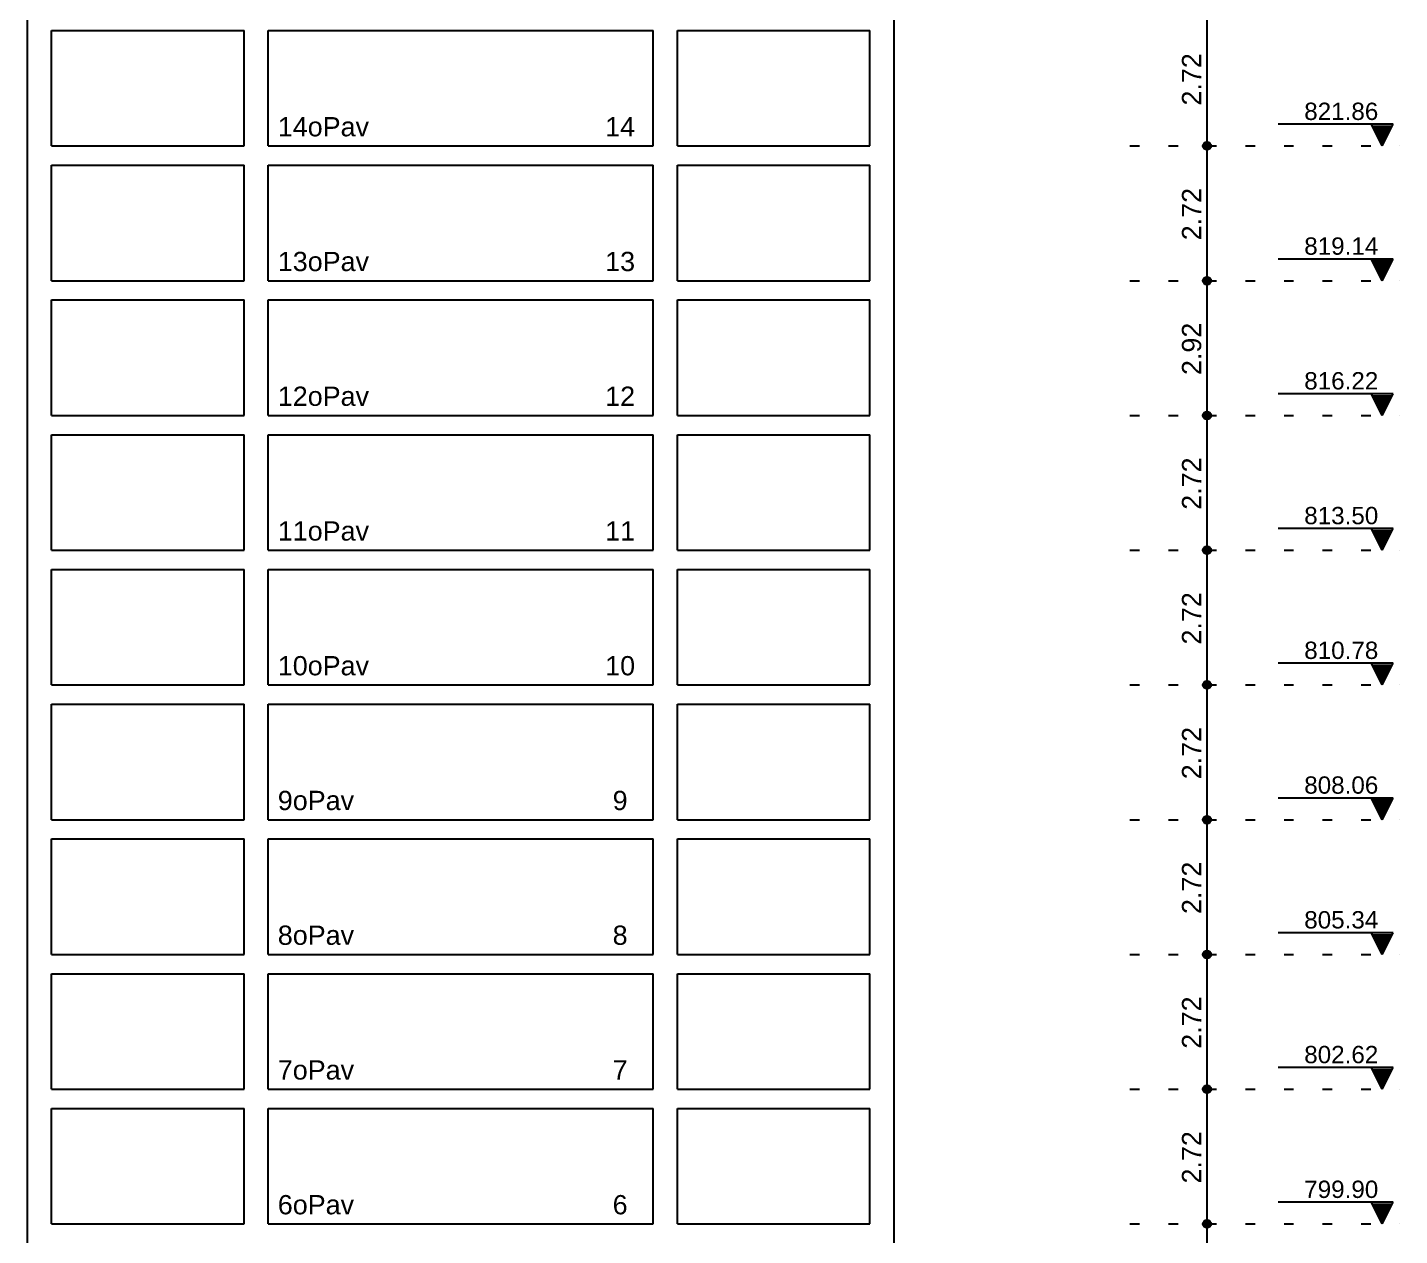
# Model space of a CAD drawing. Extents: x 0 to 119, y 0 to 84.
# Drawn here: x 84.99 to 99.24, y 12.06 to 24.62 of the extents above; entities that cross this region are included whole.
import ezdxf

# ---------------------------------------------------------------- set-up
doc = ezdxf.new("R2010")
doc.units = 0
doc.header["$MEASUREMENT"] = 0
doc.linetypes.add('ESTILO_TQS_0002', pattern=[0.4, 0.1, -0.3])
for name, color, linetype in [('3', 7, 'CONTINUOUS'), ('40', 7, 'CONTINUOUS'), ('42', 7, 'CONTINUOUS')]:
    doc.layers.add(name, color=color, linetype=linetype)
doc.styles.add('TQS_ARIAL', font='arial.ttf')

msp = doc.modelspace()

# ---------------------------------------------------------------- linework, layer by layer
at = {"layer": '3', "color": 7, "linetype": 'ESTILO_TQS_0002'}
for p, q in [((96.43582, 23.384545), (99.23582, 23.384545)), ((96.43582, 21.984569), (99.23582, 21.984569)), ((96.43582, 20.584569), (99.23582, 20.584569)), ((96.43582, 19.184569), (99.23582, 19.184569)), ((96.43582, 17.784569), (99.23582, 17.784569)), ((96.43582, 16.384563), (99.23582, 16.384563)), ((96.43582, 14.984563), (99.23582, 14.984563)), ((96.43582, 13.584563), (99.23582, 13.584563)), ((96.43582, 12.184563), (99.23582, 12.184563))]:
    msp.add_line(p, q, dxfattribs=at)
at = {"layer": '40', "linetype": 'Continuous'}
for p, q in [((84.98582, 24.584545), (84.98582, 24.784545)), ((93.98582, 24.584545), (93.98582, 24.784545)), ((84.98582, 23.384545), (84.98582, 24.584545)), ((85.23582, 24.584545), (87.23582, 24.584545)), ((85.23582, 23.384545), (85.23582, 24.584545)), ((87.23582, 23.384545), (87.23582, 24.584545)), ((87.23582, 23.384545), (87.23582, 24.584545)), ((87.48582, 24.584545), (91.48582, 24.584545)), ((87.48582, 23.384545), (87.48582, 24.584545)), ((91.48582, 23.384545), (91.48582, 24.584545)), ((91.73582, 24.584545), (93.73582, 24.584545)), ((91.73582, 23.384545), (91.73582, 24.584545)), ((91.73582, 23.384545), (91.73582, 24.584545)), ((93.73582, 23.384545), (93.73582, 24.584545)), ((93.98582, 23.384545), (93.98582, 24.584545)), ((99.16832, 23.609545), (97.97582, 23.609545)), ((99.05582, 23.384545), (98.94332, 23.609545)), ((98.953353, 23.589478), (99.158287, 23.589478)), ((98.963386, 23.569413), (99.148254, 23.569413)), ((98.973419, 23.549346), (99.138221, 23.549346)), ((98.983452, 23.52928), (99.128188, 23.52928)), ((99.05582, 23.384545), (99.16832, 23.609545)), ((84.98582, 23.184545), (84.98582, 23.384545)), ((85.23582, 23.384545), (87.23582, 23.384545)), ((87.48582, 23.384545), (91.48582, 23.384545)), ((91.73582, 23.384545), (93.73582, 23.384545)), ((93.98582, 23.184545), (93.98582, 23.384545)), ((98.993485, 23.509214), (99.118154, 23.509214)), ((99.003518, 23.489148), (99.108122, 23.489148)), ((99.013552, 23.469082), (99.098089, 23.469082)), ((99.023585, 23.449015), (99.088055, 23.449016)), ((99.033618, 23.42895), (99.078022, 23.42895)), ((99.043651, 23.408884), (99.067989, 23.408884)), ((84.98582, 21.984545), (84.98582, 23.184545)), ((85.23582, 23.184545), (87.23582, 23.184545)), ((85.23582, 21.984545), (85.23582, 23.184545)), ((87.23582, 21.984545), (87.23582, 23.184545)), ((87.23582, 21.984545), (87.23582, 23.184545)), ((87.48582, 23.184545), (91.48582, 23.184545)), ((87.48582, 21.984545), (87.48582, 23.184545)), ((91.48582, 21.984545), (91.48582, 23.184545)), ((91.73582, 23.184545), (93.73582, 23.184545)), ((91.73582, 21.984545), (91.73582, 23.184545)), ((91.73582, 21.984545), (91.73582, 23.184545)), ((93.73582, 21.984545), (93.73582, 23.184545)), ((93.98582, 21.984545), (93.98582, 23.184545)), ((99.16832, 22.209569), (97.97582, 22.209569)), ((99.05582, 21.984569), (98.94332, 22.209569)), ((98.953353, 22.189503), (99.158287, 22.189503)), ((98.963386, 22.169437), (99.148254, 22.169437)), ((98.973419, 22.14937), (99.138221, 22.14937)), ((98.983452, 22.129305), (99.128188, 22.129305)), ((98.993485, 22.109239), (99.118154, 22.109238)), ((99.003518, 22.089172), (99.108122, 22.089172)), ((99.05582, 21.984569), (99.16832, 22.209569)), ((84.98582, 21.784569), (84.98582, 21.984569)), ((85.23582, 21.984569), (87.23582, 21.984569)), ((87.48582, 21.984569), (91.48582, 21.984569)), ((91.73582, 21.984569), (93.73582, 21.984569)), ((93.98582, 21.784569), (93.98582, 21.984569)), ((99.013552, 22.069106), (99.098089, 22.069106)), ((99.023585, 22.04904), (99.088055, 22.04904)), ((99.033618, 22.028974), (99.078022, 22.028974)), ((99.043651, 22.008908), (99.067989, 22.008908)), ((84.98582, 20.584569), (84.98582, 21.784569)), ((85.23582, 21.784569), (87.23582, 21.784569)), ((85.23582, 20.584569), (85.23582, 21.784569)), ((87.23582, 20.584569), (87.23582, 21.784569)), ((87.23582, 20.584569), (87.23582, 21.784569)), ((87.48582, 21.784569), (91.48582, 21.784569)), ((87.48582, 20.584569), (87.48582, 21.784569)), ((91.48582, 20.584569), (91.48582, 21.784569)), ((91.73582, 21.784569), (93.73582, 21.784569)), ((91.73582, 20.584569), (91.73582, 21.784569)), ((91.73582, 20.584569), (91.73582, 21.784569)), ((93.73582, 20.584569), (93.73582, 21.784569)), ((93.98582, 20.584569), (93.98582, 21.784569)), ((99.16832, 20.809569), (97.97582, 20.809569)), ((99.05582, 20.584569), (98.94332, 20.809569)), ((99.05582, 20.584569), (99.16832, 20.809569)), ((98.953353, 20.789503), (99.158287, 20.789503)), ((98.963386, 20.769437), (99.148254, 20.769437)), ((98.973419, 20.74937), (99.138221, 20.74937)), ((98.983452, 20.729305), (99.128188, 20.729305)), ((98.993485, 20.709239), (99.118154, 20.709238)), ((99.003518, 20.689172), (99.108122, 20.689172)), ((99.013552, 20.669106), (99.098089, 20.669106)), ((84.98582, 20.384569), (84.98582, 20.584569)), ((85.23582, 20.584569), (87.23582, 20.584569)), ((87.48582, 20.584569), (91.48582, 20.584569)), ((91.73582, 20.584569), (93.73582, 20.584569)), ((93.98582, 20.384569), (93.98582, 20.584569)), ((99.023585, 20.64904), (99.088055, 20.64904)), ((99.033618, 20.628974), (99.078022, 20.628974)), ((99.043651, 20.608908), (99.067989, 20.608908)), ((84.98582, 19.184569), (84.98582, 20.384569)), ((85.23582, 20.384569), (87.23582, 20.384569)), ((85.23582, 19.184569), (85.23582, 20.384569)), ((87.23582, 19.184569), (87.23582, 20.384569)), ((87.23582, 19.184569), (87.23582, 20.384569)), ((87.48582, 20.384569), (91.48582, 20.384569)), ((87.48582, 19.184569), (87.48582, 20.384569)), ((91.48582, 19.184569), (91.48582, 20.384569)), ((91.73582, 20.384569), (93.73582, 20.384569)), ((91.73582, 19.184569), (91.73582, 20.384569)), ((91.73582, 19.184569), (91.73582, 20.384569)), ((93.73582, 19.184569), (93.73582, 20.384569)), ((93.98582, 19.184569), (93.98582, 20.384569)), ((99.16832, 19.409569), (97.97582, 19.409569)), ((99.05582, 19.184569), (98.94332, 19.409569)), ((98.953353, 19.389503), (99.158287, 19.389503)), ((99.05582, 19.184569), (99.16832, 19.409569)), ((98.963386, 19.369437), (99.148254, 19.369437)), ((98.973419, 19.349371), (99.138221, 19.349371)), ((98.983452, 19.329305), (99.128188, 19.329305)), ((98.993485, 19.309239), (99.118154, 19.309238)), ((99.003518, 19.289172), (99.108122, 19.289172)), ((99.013552, 19.269106), (99.098089, 19.269106)), ((99.023585, 19.24904), (99.088055, 19.24904)), ((84.98582, 18.984569), (84.98582, 19.184569)), ((85.23582, 19.184569), (87.23582, 19.184569)), ((87.48582, 19.184569), (91.48582, 19.184569)), ((91.73582, 19.184569), (93.73582, 19.184569)), ((93.98582, 18.984569), (93.98582, 19.184569)), ((99.033618, 19.228974), (99.078022, 19.228974)), ((99.043651, 19.208908), (99.067989, 19.208908)), ((84.98582, 17.784569), (84.98582, 18.984569)), ((85.23582, 18.984569), (87.23582, 18.984569)), ((85.23582, 17.784569), (85.23582, 18.984569)), ((87.23582, 17.784569), (87.23582, 18.984569)), ((87.23582, 17.784569), (87.23582, 18.984569)), ((87.48582, 18.984569), (91.48582, 18.984569)), ((87.48582, 17.784569), (87.48582, 18.984569)), ((91.48582, 17.784569), (91.48582, 18.984569)), ((91.73582, 18.984569), (93.73582, 18.984569)), ((91.73582, 17.784569), (91.73582, 18.984569)), ((91.73582, 17.784569), (91.73582, 18.984569)), ((93.73582, 17.784569), (93.73582, 18.984569)), ((93.98582, 17.784569), (93.98582, 18.984569)), ((99.16832, 18.009569), (97.97582, 18.009569)), ((99.05582, 17.784569), (98.94332, 18.009569)), ((98.953353, 17.989503), (99.158287, 17.989503)), ((98.963386, 17.969437), (99.148254, 17.969437)), ((99.05582, 17.784569), (99.16832, 18.009569)), ((98.973419, 17.949371), (99.138221, 17.949371)), ((98.983452, 17.929305), (99.128188, 17.929305)), ((98.993485, 17.909239), (99.118154, 17.909238)), ((99.003518, 17.889172), (99.108122, 17.889172)), ((99.013552, 17.869106), (99.098089, 17.869106)), ((99.023585, 17.84904), (99.088055, 17.84904)), ((99.033618, 17.828974), (99.078022, 17.828974)), ((84.98582, 17.584569), (84.98582, 17.784569)), ((85.23582, 17.784569), (87.23582, 17.784569)), ((87.48582, 17.784569), (91.48582, 17.784569)), ((91.73582, 17.784569), (93.73582, 17.784569)), ((93.98582, 17.584569), (93.98582, 17.784569)), ((99.043651, 17.808908), (99.067989, 17.808908)), ((84.98582, 16.384569), (84.98582, 17.584569)), ((85.23582, 17.584569), (87.23582, 17.584569)), ((85.23582, 16.384569), (85.23582, 17.584569)), ((87.23582, 16.384569), (87.23582, 17.584569)), ((87.23582, 16.384569), (87.23582, 17.584569)), ((87.48582, 17.584569), (91.48582, 17.584569)), ((87.48582, 16.384569), (87.48582, 17.584569)), ((91.48582, 16.384569), (91.48582, 17.584569)), ((91.73582, 17.584569), (93.73582, 17.584569)), ((91.73582, 16.384569), (91.73582, 17.584569)), ((91.73582, 16.384569), (91.73582, 17.584569)), ((93.73582, 16.384569), (93.73582, 17.584569)), ((93.98582, 16.384569), (93.98582, 17.584569)), ((99.16832, 16.609563), (97.97582, 16.609563)), ((99.05582, 16.384563), (98.94332, 16.609563)), ((98.953353, 16.589497), (99.158287, 16.589497)), ((98.963386, 16.569431), (99.148254, 16.569431)), ((98.973419, 16.549364), (99.138221, 16.549364)), ((99.05582, 16.384563), (99.16832, 16.609563)), ((98.983452, 16.529298), (99.128188, 16.529298)), ((98.993485, 16.509232), (99.118154, 16.509232)), ((99.003518, 16.489166), (99.108122, 16.489166)), ((99.013552, 16.4691), (99.098089, 16.4691)), ((99.023585, 16.449034), (99.088055, 16.449034)), ((99.033618, 16.428968), (99.078022, 16.428968)), ((99.043651, 16.408902), (99.067989, 16.408902)), ((84.98582, 16.184563), (84.98582, 16.384563)), ((85.23582, 16.384563), (87.23582, 16.384563)), ((87.48582, 16.384563), (91.48582, 16.384563)), ((91.73582, 16.384563), (93.73582, 16.384563)), ((93.98582, 16.184563), (93.98582, 16.384563)), ((84.98582, 14.984563), (84.98582, 16.184563)), ((85.23582, 16.184563), (87.23582, 16.184563)), ((85.23582, 14.984563), (85.23582, 16.184563)), ((87.23582, 14.984563), (87.23582, 16.184563)), ((87.23582, 14.984563), (87.23582, 16.184563)), ((87.48582, 16.184563), (91.48582, 16.184563)), ((87.48582, 14.984563), (87.48582, 16.184563)), ((91.48582, 14.984563), (91.48582, 16.184563)), ((91.73582, 16.184563), (93.73582, 16.184563)), ((91.73582, 14.984563), (91.73582, 16.184563)), ((91.73582, 14.984563), (91.73582, 16.184563)), ((93.73582, 14.984563), (93.73582, 16.184563)), ((93.98582, 14.984563), (93.98582, 16.184563)), ((99.16832, 15.209563), (97.97582, 15.209563)), ((99.05582, 14.984563), (98.94332, 15.209563)), ((98.953353, 15.189497), (99.158287, 15.189497)), ((98.963386, 15.169431), (99.148254, 15.169431)), ((98.973419, 15.149364), (99.138221, 15.149364)), ((98.983452, 15.129298), (99.128188, 15.129298)), ((98.993485, 15.109232), (99.118154, 15.109232)), ((99.05582, 14.984563), (99.16832, 15.209563)), ((84.98582, 14.784563), (84.98582, 14.984563)), ((85.23582, 14.984563), (87.23582, 14.984563)), ((87.48582, 14.984563), (91.48582, 14.984563)), ((91.73582, 14.984563), (93.73582, 14.984563)), ((93.98582, 14.784563), (93.98582, 14.984563)), ((99.003518, 15.089166), (99.108122, 15.089166)), ((99.013552, 15.0691), (99.098089, 15.0691)), ((99.023585, 15.049034), (99.088055, 15.049034)), ((99.033618, 15.028968), (99.078022, 15.028968)), ((99.043651, 15.008902), (99.067989, 15.008902)), ((84.98582, 13.584563), (84.98582, 14.784563)), ((85.23582, 14.784563), (87.23582, 14.784563)), ((85.23582, 13.584563), (85.23582, 14.784563)), ((87.23582, 13.584563), (87.23582, 14.784563)), ((87.23582, 13.584563), (87.23582, 14.784563)), ((87.48582, 14.784563), (91.48582, 14.784563)), ((87.48582, 13.584563), (87.48582, 14.784563)), ((91.48582, 13.584563), (91.48582, 14.784563)), ((91.73582, 14.784563), (93.73582, 14.784563)), ((91.73582, 13.584563), (91.73582, 14.784563)), ((91.73582, 13.584563), (91.73582, 14.784563)), ((93.73582, 13.584563), (93.73582, 14.784563)), ((93.98582, 13.584563), (93.98582, 14.784563)), ((99.16832, 13.809563), (97.97582, 13.809563)), ((99.05582, 13.584563), (98.94332, 13.809563)), ((98.953353, 13.789497), (99.158287, 13.789497)), ((98.963386, 13.769431), (99.148254, 13.769431)), ((98.973419, 13.749364), (99.138221, 13.749364)), ((98.983452, 13.729298), (99.128188, 13.729298)), ((98.993485, 13.709233), (99.118154, 13.709232)), ((99.003518, 13.689166), (99.108122, 13.689166)), ((99.05582, 13.584563), (99.16832, 13.809563)), ((84.98582, 13.384563), (84.98582, 13.584563)), ((85.23582, 13.584563), (87.23582, 13.584563)), ((87.48582, 13.584563), (91.48582, 13.584563)), ((91.73582, 13.584563), (93.73582, 13.584563)), ((93.98582, 13.384563), (93.98582, 13.584563)), ((99.013552, 13.6691), (99.098089, 13.6691)), ((99.023585, 13.649034), (99.088055, 13.649034)), ((99.033618, 13.628968), (99.078022, 13.628968)), ((99.043651, 13.608902), (99.067989, 13.608902)), ((84.98582, 12.184563), (84.98582, 13.384563)), ((85.23582, 13.384563), (87.23582, 13.384563)), ((85.23582, 12.184563), (85.23582, 13.384563)), ((87.23582, 12.184563), (87.23582, 13.384563)), ((87.23582, 12.184563), (87.23582, 13.384563)), ((87.48582, 13.384563), (91.48582, 13.384563)), ((87.48582, 12.184563), (87.48582, 13.384563)), ((91.48582, 12.184563), (91.48582, 13.384563)), ((91.73582, 13.384563), (93.73582, 13.384563)), ((91.73582, 12.184563), (91.73582, 13.384563)), ((91.73582, 12.184563), (91.73582, 13.384563)), ((93.73582, 12.184563), (93.73582, 13.384563)), ((93.98582, 12.184563), (93.98582, 13.384563)), ((99.16832, 12.409563), (97.97582, 12.409563)), ((99.05582, 12.184563), (98.94332, 12.409563)), ((99.05582, 12.184563), (99.16832, 12.409563)), ((98.953353, 12.389497), (99.158287, 12.389497)), ((98.963386, 12.369431), (99.148254, 12.369431)), ((98.973419, 12.349364), (99.138221, 12.349364)), ((98.983452, 12.329298), (99.128188, 12.329298)), ((98.993485, 12.309233), (99.118154, 12.309232)), ((99.003518, 12.289166), (99.108122, 12.289166)), ((99.013552, 12.2691), (99.098089, 12.2691)), ((84.98582, 11.984563), (84.98582, 12.184563)), ((85.23582, 12.184563), (87.23582, 12.184563)), ((87.48582, 12.184563), (91.48582, 12.184563)), ((91.73582, 12.184563), (93.73582, 12.184563)), ((93.98582, 11.984563), (93.98582, 12.184563)), ((99.023585, 12.249034), (99.088055, 12.249034)), ((99.033618, 12.228968), (99.078022, 12.228968)), ((99.043651, 12.208902), (99.067989, 12.208902))]:
    msp.add_line(p, q, dxfattribs=at)
at = {"layer": '42', "linetype": 'Continuous'}
for p, q in [((97.23582, 24.784545), (97.23582, 23.384545)), ((96.43582, 23.384545), (96.43582, 23.384545)), ((97.23582, 23.384545), (97.23582, 21.984545)), ((99.23582, 23.384545), (99.23582, 23.384545)), ((99.23582, 23.384545), (99.23582, 23.384545)), ((96.43582, 21.984569), (96.43582, 21.984569)), ((97.23582, 21.984569), (97.23582, 20.584569)), ((99.23582, 21.984569), (99.23582, 21.984569)), ((99.23582, 21.984569), (99.23582, 21.984569)), ((96.43582, 20.584569), (96.43582, 20.584569)), ((97.23582, 20.584569), (97.23582, 19.184569)), ((99.23582, 20.584569), (99.23582, 20.584569)), ((99.23582, 20.584569), (99.23582, 20.584569)), ((96.43582, 19.184569), (96.43582, 19.184569)), ((97.23582, 19.184569), (97.23582, 17.784569)), ((99.23582, 19.184569), (99.23582, 19.184569)), ((99.23582, 19.184569), (99.23582, 19.184569)), ((96.43582, 17.784569), (96.43582, 17.784569)), ((97.23582, 17.784569), (97.23582, 16.384569)), ((99.23582, 17.784569), (99.23582, 17.784569)), ((99.23582, 17.784569), (99.23582, 17.784569)), ((96.43582, 16.384563), (96.43582, 16.384563)), ((97.23582, 16.384563), (97.23582, 14.984563)), ((99.23582, 16.384563), (99.23582, 16.384563)), ((99.23582, 16.384563), (99.23582, 16.384563)), ((96.43582, 14.984563), (96.43582, 14.984563)), ((97.23582, 14.984563), (97.23582, 13.584563)), ((99.23582, 14.984563), (99.23582, 14.984563)), ((99.23582, 14.984563), (99.23582, 14.984563)), ((96.43582, 13.584563), (96.43582, 13.584563)), ((97.23582, 13.584563), (97.23582, 12.184563)), ((99.23582, 13.584563), (99.23582, 13.584563)), ((99.23582, 13.584563), (99.23582, 13.584563)), ((96.43582, 12.184563), (96.43582, 12.184563)), ((97.23582, 12.184563), (97.23582, 10.784563)), ((99.23582, 12.184563), (99.23582, 12.184563)), ((99.23582, 12.184563), (99.23582, 12.184563))]:
    msp.add_line(p, q, dxfattribs=at)
for centre, radius in [((97.23582, 23.384545), 0.041625), ((97.23582, 23.384545), 0.041625), ((97.23582, 23.384545), 0.02075), ((97.23582, 23.384545), 0.02075), ((97.23582, 21.984569), 0.041625), ((97.23582, 21.984545), 0.041625), ((97.23582, 21.984569), 0.02075), ((97.23582, 21.984545), 0.02075), ((97.23582, 20.584569), 0.041625), ((97.23582, 20.584569), 0.041625), ((97.23582, 20.584569), 0.02075), ((97.23582, 20.584569), 0.02075), ((97.23582, 19.184569), 0.041625), ((97.23582, 19.184569), 0.041625), ((97.23582, 19.184569), 0.02075), ((97.23582, 19.184569), 0.02075), ((97.23582, 17.784569), 0.041625), ((97.23582, 17.784569), 0.041625), ((97.23582, 17.784569), 0.02075), ((97.23582, 17.784569), 0.02075), ((97.23582, 16.384569), 0.041625), ((97.23582, 16.384563), 0.041625), ((97.23582, 16.384569), 0.02075), ((97.23582, 16.384563), 0.02075), ((97.23582, 14.984563), 0.041625), ((97.23582, 14.984563), 0.041625), ((97.23582, 14.984563), 0.02075), ((97.23582, 14.984563), 0.02075), ((97.23582, 13.584563), 0.041625), ((97.23582, 13.584563), 0.041625), ((97.23582, 13.584563), 0.02075), ((97.23582, 13.584563), 0.02075), ((97.23582, 12.184563), 0.041625), ((97.23582, 12.184563), 0.041625), ((97.23582, 12.184563), 0.02075), ((97.23582, 12.184563), 0.02075)]:
    msp.add_circle(centre, radius, dxfattribs=at)
for points in [[(97.277445, 23.384545), (97.215008, 23.420593), (97.196705, 23.398781)], [(97.277445, 23.384545), (97.215008, 23.420593), (97.196705, 23.398781)], [(97.277445, 23.384545), (97.196705, 23.398781), (97.196705, 23.370308)], [(97.277445, 23.384545), (97.196705, 23.398781), (97.196705, 23.370308)], [(97.277445, 23.384545), (97.196705, 23.370308), (97.215008, 23.348497)], [(97.277445, 23.384545), (97.196705, 23.370308), (97.215008, 23.348497)], [(97.277445, 23.384545), (97.243048, 23.425538), (97.215008, 23.420593)], [(97.277445, 23.384545), (97.243048, 23.425538), (97.215008, 23.420593)], [(97.277445, 23.384545), (97.215008, 23.348497), (97.243048, 23.343552)], [(97.277445, 23.384545), (97.215008, 23.348497), (97.243048, 23.343552)], [(97.25657, 23.384545), (97.225445, 23.402515), (97.216321, 23.391642)], [(97.25657, 23.384545), (97.225445, 23.402515), (97.216321, 23.391642)], [(97.25657, 23.384545), (97.216321, 23.391642), (97.216321, 23.377448)], [(97.25657, 23.384545), (97.216321, 23.391642), (97.216321, 23.377448)], [(97.25657, 23.384545), (97.216321, 23.377448), (97.225445, 23.366575)], [(97.25657, 23.384545), (97.216321, 23.377448), (97.225445, 23.366575)], [(97.25657, 23.384545), (97.239423, 23.40498), (97.225445, 23.402515)], [(97.25657, 23.384545), (97.239423, 23.40498), (97.225445, 23.402515)], [(97.25657, 23.384545), (97.225445, 23.366575), (97.239423, 23.36411)], [(97.25657, 23.384545), (97.225445, 23.366575), (97.239423, 23.36411)], [(97.25657, 23.384545), (97.251715, 23.397883), (97.239423, 23.40498)], [(97.25657, 23.384545), (97.251715, 23.397883), (97.239423, 23.40498)], [(97.25657, 23.384545), (97.239423, 23.36411), (97.251715, 23.371207)], [(97.25657, 23.384545), (97.239423, 23.36411), (97.251715, 23.371207)], [(97.277445, 23.384545), (97.267707, 23.411301), (97.243048, 23.425538)], [(97.277445, 23.384545), (97.267707, 23.411301), (97.243048, 23.425538)], [(97.277445, 23.384545), (97.243048, 23.343552), (97.267707, 23.357789)], [(97.277445, 23.384545), (97.243048, 23.343552), (97.267707, 23.357789)], [(97.25657, 23.384545), (97.251715, 23.371207), (97.25657, 23.384545)], [(97.25657, 23.384545), (97.251715, 23.371207), (97.25657, 23.384545)], [(97.277445, 23.384545), (97.267707, 23.357789), (97.277445, 23.384545)], [(97.277445, 23.384545), (97.267707, 23.357789), (97.277445, 23.384545)], [(97.277445, 21.984569), (97.215008, 22.020618), (97.196705, 21.998806)], [(97.277445, 21.984545), (97.215008, 22.020593), (97.196705, 21.998781)], [(97.277445, 21.984569), (97.196705, 21.998806), (97.196705, 21.970333)], [(97.277445, 21.984545), (97.196705, 21.998781), (97.196705, 21.970308)], [(97.277445, 21.984569), (97.196705, 21.970333), (97.215008, 21.948521)], [(97.277445, 21.984545), (97.196705, 21.970308), (97.215008, 21.948497)], [(97.277445, 21.984569), (97.243048, 22.025562), (97.215008, 22.020618)], [(97.277445, 21.984545), (97.243048, 22.025538), (97.215008, 22.020593)], [(97.277445, 21.984569), (97.215008, 21.948521), (97.243048, 21.943577)], [(97.277445, 21.984545), (97.215008, 21.948497), (97.243048, 21.943552)], [(97.25657, 21.984569), (97.225445, 22.002539), (97.216321, 21.991666)], [(97.25657, 21.984545), (97.225445, 22.002515), (97.216321, 21.991642)], [(97.25657, 21.984569), (97.216321, 21.991666), (97.216321, 21.977472)], [(97.25657, 21.984545), (97.216321, 21.991642), (97.216321, 21.977448)], [(97.25657, 21.984569), (97.216321, 21.977472), (97.225445, 21.966599)], [(97.25657, 21.984545), (97.216321, 21.977448), (97.225445, 21.966575)], [(97.25657, 21.984569), (97.239423, 22.005004), (97.225445, 22.002539)], [(97.25657, 21.984545), (97.239423, 22.00498), (97.225445, 22.002515)], [(97.25657, 21.984569), (97.225445, 21.966599), (97.239423, 21.964134)], [(97.25657, 21.984545), (97.225445, 21.966575), (97.239423, 21.96411)], [(97.25657, 21.984569), (97.251715, 21.997907), (97.239423, 22.005004)], [(97.25657, 21.984545), (97.251715, 21.997883), (97.239423, 22.00498)], [(97.25657, 21.984569), (97.239423, 21.964134), (97.251715, 21.971231)], [(97.25657, 21.984545), (97.239423, 21.96411), (97.251715, 21.971207)], [(97.277445, 21.984569), (97.267707, 22.011325), (97.243048, 22.025562)], [(97.277445, 21.984545), (97.267707, 22.011301), (97.243048, 22.025538)], [(97.277445, 21.984569), (97.243048, 21.943577), (97.267707, 21.957813)], [(97.277445, 21.984545), (97.243048, 21.943552), (97.267707, 21.957789)], [(97.25657, 21.984569), (97.251715, 21.971231), (97.25657, 21.984569)], [(97.25657, 21.984545), (97.251715, 21.971207), (97.25657, 21.984545)], [(97.277445, 21.984569), (97.267707, 21.957813), (97.277445, 21.984569)], [(97.277445, 21.984545), (97.267707, 21.957789), (97.277445, 21.984545)], [(97.277445, 20.584569), (97.215008, 20.620618), (97.196705, 20.598806)], [(97.277445, 20.584569), (97.215008, 20.620618), (97.196705, 20.598806)], [(97.277445, 20.584569), (97.196705, 20.598806), (97.196705, 20.570333)], [(97.277445, 20.584569), (97.196705, 20.598806), (97.196705, 20.570333)], [(97.277445, 20.584569), (97.196705, 20.570333), (97.215008, 20.548521)], [(97.277445, 20.584569), (97.196705, 20.570333), (97.215008, 20.548521)], [(97.277445, 20.584569), (97.243048, 20.625562), (97.215008, 20.620618)], [(97.277445, 20.584569), (97.243048, 20.625562), (97.215008, 20.620618)], [(97.277445, 20.584569), (97.215008, 20.548521), (97.243048, 20.543577)], [(97.277445, 20.584569), (97.215008, 20.548521), (97.243048, 20.543577)], [(97.25657, 20.584569), (97.225445, 20.602539), (97.216321, 20.591666)], [(97.25657, 20.584569), (97.225445, 20.602539), (97.216321, 20.591666)], [(97.25657, 20.584569), (97.216321, 20.591666), (97.216321, 20.577472)], [(97.25657, 20.584569), (97.216321, 20.591666), (97.216321, 20.577472)], [(97.25657, 20.584569), (97.216321, 20.577472), (97.225445, 20.566599)], [(97.25657, 20.584569), (97.216321, 20.577472), (97.225445, 20.566599)], [(97.25657, 20.584569), (97.239423, 20.605004), (97.225445, 20.602539)], [(97.25657, 20.584569), (97.239423, 20.605004), (97.225445, 20.602539)], [(97.25657, 20.584569), (97.225445, 20.566599), (97.239423, 20.564134)], [(97.25657, 20.584569), (97.225445, 20.566599), (97.239423, 20.564134)], [(97.25657, 20.584569), (97.251715, 20.597907), (97.239423, 20.605004)], [(97.25657, 20.584569), (97.251715, 20.597907), (97.239423, 20.605004)], [(97.25657, 20.584569), (97.239423, 20.564134), (97.251715, 20.571231)], [(97.25657, 20.584569), (97.239423, 20.564134), (97.251715, 20.571231)], [(97.277445, 20.584569), (97.267707, 20.611325), (97.243048, 20.625562)], [(97.277445, 20.584569), (97.267707, 20.611325), (97.243048, 20.625562)], [(97.277445, 20.584569), (97.243048, 20.543577), (97.267707, 20.557813)], [(97.277445, 20.584569), (97.243048, 20.543577), (97.267707, 20.557813)], [(97.25657, 20.584569), (97.251715, 20.571231), (97.25657, 20.584569)], [(97.25657, 20.584569), (97.251715, 20.571231), (97.25657, 20.584569)], [(97.277445, 20.584569), (97.267707, 20.557813), (97.277445, 20.584569)], [(97.277445, 20.584569), (97.267707, 20.557813), (97.277445, 20.584569)], [(97.277445, 19.184569), (97.215008, 19.220618), (97.196705, 19.198806)], [(97.277445, 19.184569), (97.215008, 19.220618), (97.196705, 19.198806)], [(97.277445, 19.184569), (97.196705, 19.198806), (97.196705, 19.170333)], [(97.277445, 19.184569), (97.196705, 19.198806), (97.196705, 19.170333)], [(97.277445, 19.184569), (97.196705, 19.170333), (97.215008, 19.148521)], [(97.277445, 19.184569), (97.196705, 19.170333), (97.215008, 19.148521)], [(97.277445, 19.184569), (97.243048, 19.225562), (97.215008, 19.220618)], [(97.277445, 19.184569), (97.243048, 19.225562), (97.215008, 19.220618)], [(97.277445, 19.184569), (97.215008, 19.148521), (97.243048, 19.143577)], [(97.277445, 19.184569), (97.215008, 19.148521), (97.243048, 19.143577)], [(97.25657, 19.184569), (97.225445, 19.202539), (97.216321, 19.191666)], [(97.25657, 19.184569), (97.225445, 19.202539), (97.216321, 19.191666)], [(97.25657, 19.184569), (97.216321, 19.191666), (97.216321, 19.177472)], [(97.25657, 19.184569), (97.216321, 19.191666), (97.216321, 19.177472)], [(97.25657, 19.184569), (97.216321, 19.177472), (97.225445, 19.166599)], [(97.25657, 19.184569), (97.216321, 19.177472), (97.225445, 19.166599)], [(97.25657, 19.184569), (97.239423, 19.205004), (97.225445, 19.202539)], [(97.25657, 19.184569), (97.239423, 19.205004), (97.225445, 19.202539)], [(97.25657, 19.184569), (97.225445, 19.166599), (97.239423, 19.164135)], [(97.25657, 19.184569), (97.225445, 19.166599), (97.239423, 19.164135)], [(97.25657, 19.184569), (97.251715, 19.197907), (97.239423, 19.205004)], [(97.25657, 19.184569), (97.251715, 19.197907), (97.239423, 19.205004)], [(97.25657, 19.184569), (97.239423, 19.164135), (97.251715, 19.171231)], [(97.25657, 19.184569), (97.239423, 19.164135), (97.251715, 19.171231)], [(97.277445, 19.184569), (97.267707, 19.211325), (97.243048, 19.225562)], [(97.277445, 19.184569), (97.267707, 19.211325), (97.243048, 19.225562)], [(97.277445, 19.184569), (97.243048, 19.143577), (97.267707, 19.157813)], [(97.277445, 19.184569), (97.243048, 19.143577), (97.267707, 19.157813)], [(97.25657, 19.184569), (97.251715, 19.171231), (97.25657, 19.184569)], [(97.25657, 19.184569), (97.251715, 19.171231), (97.25657, 19.184569)], [(97.277445, 19.184569), (97.267707, 19.157813), (97.277445, 19.184569)], [(97.277445, 19.184569), (97.267707, 19.157813), (97.277445, 19.184569)], [(97.277445, 17.784569), (97.215008, 17.820618), (97.196705, 17.798806)], [(97.277445, 17.784569), (97.215008, 17.820618), (97.196705, 17.798806)], [(97.277445, 17.784569), (97.243048, 17.825562), (97.215008, 17.820618)], [(97.277445, 17.784569), (97.243048, 17.825562), (97.215008, 17.820618)], [(97.277445, 17.784569), (97.267707, 17.811325), (97.243048, 17.825562)], [(97.277445, 17.784569), (97.267707, 17.811325), (97.243048, 17.825562)], [(97.277445, 17.784569), (97.196705, 17.798806), (97.196705, 17.770333)], [(97.277445, 17.784569), (97.196705, 17.798806), (97.196705, 17.770333)], [(97.277445, 17.784569), (97.196705, 17.770333), (97.215008, 17.748521)], [(97.277445, 17.784569), (97.196705, 17.770333), (97.215008, 17.748521)], [(97.277445, 17.784569), (97.215008, 17.748521), (97.243048, 17.743577)], [(97.277445, 17.784569), (97.215008, 17.748521), (97.243048, 17.743577)], [(97.25657, 17.784569), (97.225445, 17.802539), (97.216321, 17.791666)], [(97.25657, 17.784569), (97.225445, 17.802539), (97.216321, 17.791666)], [(97.25657, 17.784569), (97.216321, 17.791666), (97.216321, 17.777472)], [(97.25657, 17.784569), (97.216321, 17.791666), (97.216321, 17.777472)], [(97.25657, 17.784569), (97.216321, 17.777472), (97.225445, 17.766599)], [(97.25657, 17.784569), (97.216321, 17.777472), (97.225445, 17.766599)], [(97.25657, 17.784569), (97.239423, 17.805004), (97.225445, 17.802539)], [(97.25657, 17.784569), (97.239423, 17.805004), (97.225445, 17.802539)], [(97.25657, 17.784569), (97.225445, 17.766599), (97.239423, 17.764135)], [(97.25657, 17.784569), (97.225445, 17.766599), (97.239423, 17.764135)], [(97.25657, 17.784569), (97.251715, 17.797907), (97.239423, 17.805004)], [(97.25657, 17.784569), (97.251715, 17.797907), (97.239423, 17.805004)], [(97.25657, 17.784569), (97.239423, 17.764135), (97.251715, 17.771231)], [(97.25657, 17.784569), (97.239423, 17.764135), (97.251715, 17.771231)], [(97.277445, 17.784569), (97.243048, 17.743577), (97.267707, 17.757813)], [(97.277445, 17.784569), (97.243048, 17.743577), (97.267707, 17.757813)], [(97.25657, 17.784569), (97.251715, 17.771231), (97.25657, 17.784569)], [(97.25657, 17.784569), (97.251715, 17.771231), (97.25657, 17.784569)], [(97.277445, 17.784569), (97.267707, 17.757813), (97.277445, 17.784569)], [(97.277445, 17.784569), (97.267707, 17.757813), (97.277445, 17.784569)], [(97.277445, 16.384569), (97.215008, 16.420618), (97.196705, 16.398806)], [(97.277445, 16.384563), (97.215008, 16.420611), (97.196705, 16.3988)], [(97.277445, 16.384569), (97.196705, 16.398806), (97.196705, 16.370333)], [(97.277445, 16.384563), (97.196705, 16.3988), (97.196705, 16.370327)], [(97.277445, 16.384569), (97.243048, 16.425562), (97.215008, 16.420618)], [(97.277445, 16.384563), (97.243048, 16.425556), (97.215008, 16.420611)], [(97.25657, 16.384569), (97.225445, 16.402539), (97.216321, 16.391666)], [(97.25657, 16.384563), (97.225445, 16.402533), (97.216321, 16.39166)], [(97.25657, 16.384569), (97.216321, 16.391666), (97.216321, 16.377472)], [(97.25657, 16.384563), (97.216321, 16.39166), (97.216321, 16.377466)], [(97.25657, 16.384569), (97.239423, 16.405004), (97.225445, 16.402539)], [(97.25657, 16.384563), (97.239423, 16.404998), (97.225445, 16.402533)], [(97.25657, 16.384569), (97.251715, 16.397907), (97.239423, 16.405004)], [(97.25657, 16.384563), (97.251715, 16.397901), (97.239423, 16.404998)], [(97.277445, 16.384569), (97.267707, 16.411325), (97.243048, 16.425562)], [(97.277445, 16.384563), (97.267707, 16.411319), (97.243048, 16.425556)], [(97.277445, 16.384569), (97.196705, 16.370333), (97.215008, 16.348521)], [(97.277445, 16.384563), (97.196705, 16.370327), (97.215008, 16.348515)], [(97.277445, 16.384569), (97.215008, 16.348521), (97.243048, 16.343577)], [(97.277445, 16.384563), (97.215008, 16.348515), (97.243048, 16.34357)], [(97.25657, 16.384569), (97.216321, 16.377472), (97.225445, 16.366599)], [(97.25657, 16.384563), (97.216321, 16.377466), (97.225445, 16.366593)], [(97.25657, 16.384569), (97.225445, 16.366599), (97.239423, 16.364135)], [(97.25657, 16.384563), (97.225445, 16.366593), (97.239423, 16.364128)], [(97.25657, 16.384569), (97.239423, 16.364135), (97.251715, 16.371231)], [(97.25657, 16.384563), (97.239423, 16.364128), (97.251715, 16.371225)], [(97.277445, 16.384569), (97.243048, 16.343577), (97.267707, 16.357813)], [(97.277445, 16.384563), (97.243048, 16.34357), (97.267707, 16.357807)], [(97.25657, 16.384569), (97.251715, 16.371231), (97.25657, 16.384569)], [(97.25657, 16.384563), (97.251715, 16.371225), (97.25657, 16.384563)], [(97.277445, 16.384569), (97.267707, 16.357813), (97.277445, 16.384569)], [(97.277445, 16.384563), (97.267707, 16.357807), (97.277445, 16.384563)], [(97.277445, 14.984563), (97.215008, 15.020611), (97.196705, 14.9988)], [(97.277445, 14.984563), (97.215008, 15.020611), (97.196705, 14.9988)], [(97.277445, 14.984563), (97.196705, 14.9988), (97.196705, 14.970327)], [(97.277445, 14.984563), (97.196705, 14.9988), (97.196705, 14.970327)], [(97.277445, 14.984563), (97.196705, 14.970327), (97.215008, 14.948515)], [(97.277445, 14.984563), (97.196705, 14.970327), (97.215008, 14.948515)], [(97.277445, 14.984563), (97.243048, 15.025556), (97.215008, 15.020611)], [(97.277445, 14.984563), (97.243048, 15.025556), (97.215008, 15.020611)], [(97.277445, 14.984563), (97.215008, 14.948515), (97.243048, 14.943571)], [(97.277445, 14.984563), (97.215008, 14.948515), (97.243048, 14.943571)], [(97.25657, 14.984563), (97.225445, 15.002533), (97.216321, 14.99166)], [(97.25657, 14.984563), (97.225445, 15.002533), (97.216321, 14.99166)], [(97.25657, 14.984563), (97.216321, 14.99166), (97.216321, 14.977466)], [(97.25657, 14.984563), (97.216321, 14.99166), (97.216321, 14.977466)], [(97.25657, 14.984563), (97.216321, 14.977466), (97.225445, 14.966593)], [(97.25657, 14.984563), (97.216321, 14.977466), (97.225445, 14.966593)], [(97.25657, 14.984563), (97.239423, 15.004998), (97.225445, 15.002533)], [(97.25657, 14.984563), (97.239423, 15.004998), (97.225445, 15.002533)], [(97.25657, 14.984563), (97.225445, 14.966593), (97.239423, 14.964128)], [(97.25657, 14.984563), (97.225445, 14.966593), (97.239423, 14.964128)], [(97.25657, 14.984563), (97.251715, 14.997901), (97.239423, 15.004998)], [(97.25657, 14.984563), (97.251715, 14.997901), (97.239423, 15.004998)], [(97.25657, 14.984563), (97.239423, 14.964128), (97.251715, 14.971225)], [(97.25657, 14.984563), (97.239423, 14.964128), (97.251715, 14.971225)], [(97.277445, 14.984563), (97.267707, 15.011319), (97.243048, 15.025556)], [(97.277445, 14.984563), (97.267707, 15.011319), (97.243048, 15.025556)], [(97.277445, 14.984563), (97.243048, 14.943571), (97.267707, 14.957807)], [(97.277445, 14.984563), (97.243048, 14.943571), (97.267707, 14.957807)], [(97.25657, 14.984563), (97.251715, 14.971225), (97.25657, 14.984563)], [(97.25657, 14.984563), (97.251715, 14.971225), (97.25657, 14.984563)], [(97.277445, 14.984563), (97.267707, 14.957807), (97.277445, 14.984563)], [(97.277445, 14.984563), (97.267707, 14.957807), (97.277445, 14.984563)], [(97.277445, 13.584563), (97.215008, 13.620611), (97.196705, 13.5988)], [(97.277445, 13.584563), (97.215008, 13.620611), (97.196705, 13.5988)], [(97.277445, 13.584563), (97.196705, 13.5988), (97.196705, 13.570327)], [(97.277445, 13.584563), (97.196705, 13.5988), (97.196705, 13.570327)], [(97.277445, 13.584563), (97.196705, 13.570327), (97.215008, 13.548515)], [(97.277445, 13.584563), (97.196705, 13.570327), (97.215008, 13.548515)], [(97.277445, 13.584563), (97.243048, 13.625556), (97.215008, 13.620611)], [(97.277445, 13.584563), (97.243048, 13.625556), (97.215008, 13.620611)], [(97.277445, 13.584563), (97.215008, 13.548515), (97.243048, 13.543571)], [(97.277445, 13.584563), (97.215008, 13.548515), (97.243048, 13.543571)], [(97.25657, 13.584563), (97.225445, 13.602533), (97.216321, 13.59166)], [(97.25657, 13.584563), (97.225445, 13.602533), (97.216321, 13.59166)], [(97.25657, 13.584563), (97.216321, 13.59166), (97.216321, 13.577466)], [(97.25657, 13.584563), (97.216321, 13.59166), (97.216321, 13.577466)], [(97.25657, 13.584563), (97.216321, 13.577466), (97.225445, 13.566593)], [(97.25657, 13.584563), (97.216321, 13.577466), (97.225445, 13.566593)], [(97.25657, 13.584563), (97.239423, 13.604998), (97.225445, 13.602533)], [(97.25657, 13.584563), (97.239423, 13.604998), (97.225445, 13.602533)], [(97.25657, 13.584563), (97.225445, 13.566593), (97.239423, 13.564128)], [(97.25657, 13.584563), (97.225445, 13.566593), (97.239423, 13.564128)], [(97.25657, 13.584563), (97.251715, 13.597901), (97.239423, 13.604998)], [(97.25657, 13.584563), (97.251715, 13.597901), (97.239423, 13.604998)], [(97.25657, 13.584563), (97.239423, 13.564128), (97.251715, 13.571225)], [(97.25657, 13.584563), (97.239423, 13.564128), (97.251715, 13.571225)], [(97.277445, 13.584563), (97.267707, 13.611319), (97.243048, 13.625556)], [(97.277445, 13.584563), (97.267707, 13.611319), (97.243048, 13.625556)], [(97.277445, 13.584563), (97.243048, 13.543571), (97.267707, 13.557807)], [(97.277445, 13.584563), (97.243048, 13.543571), (97.267707, 13.557807)], [(97.25657, 13.584563), (97.251715, 13.571225), (97.25657, 13.584563)], [(97.25657, 13.584563), (97.251715, 13.571225), (97.25657, 13.584563)], [(97.277445, 13.584563), (97.267707, 13.557807), (97.277445, 13.584563)], [(97.277445, 13.584563), (97.267707, 13.557807), (97.277445, 13.584563)], [(97.277445, 12.184563), (97.215008, 12.220611), (97.196705, 12.1988)], [(97.277445, 12.184563), (97.215008, 12.220611), (97.196705, 12.1988)], [(97.277445, 12.184563), (97.196705, 12.1988), (97.196705, 12.170327)], [(97.277445, 12.184563), (97.196705, 12.1988), (97.196705, 12.170327)], [(97.277445, 12.184563), (97.196705, 12.170327), (97.215008, 12.148515)], [(97.277445, 12.184563), (97.196705, 12.170327), (97.215008, 12.148515)], [(97.277445, 12.184563), (97.243048, 12.225556), (97.215008, 12.220611)], [(97.277445, 12.184563), (97.243048, 12.225556), (97.215008, 12.220611)], [(97.277445, 12.184563), (97.215008, 12.148515), (97.243048, 12.143571)], [(97.277445, 12.184563), (97.215008, 12.148515), (97.243048, 12.143571)], [(97.25657, 12.184563), (97.225445, 12.202533), (97.216321, 12.19166)], [(97.25657, 12.184563), (97.225445, 12.202533), (97.216321, 12.19166)], [(97.25657, 12.184563), (97.216321, 12.19166), (97.216321, 12.177466)], [(97.25657, 12.184563), (97.216321, 12.19166), (97.216321, 12.177466)], [(97.25657, 12.184563), (97.216321, 12.177466), (97.225445, 12.166593)], [(97.25657, 12.184563), (97.216321, 12.177466), (97.225445, 12.166593)], [(97.25657, 12.184563), (97.239423, 12.204998), (97.225445, 12.202533)], [(97.25657, 12.184563), (97.239423, 12.204998), (97.225445, 12.202533)], [(97.25657, 12.184563), (97.225445, 12.166593), (97.239423, 12.164128)], [(97.25657, 12.184563), (97.225445, 12.166593), (97.239423, 12.164128)], [(97.25657, 12.184563), (97.251715, 12.197901), (97.239423, 12.204998)], [(97.25657, 12.184563), (97.251715, 12.197901), (97.239423, 12.204998)], [(97.25657, 12.184563), (97.239423, 12.164128), (97.251715, 12.171225)], [(97.25657, 12.184563), (97.239423, 12.164128), (97.251715, 12.171225)], [(97.277445, 12.184563), (97.267707, 12.211319), (97.243048, 12.225556)], [(97.277445, 12.184563), (97.267707, 12.211319), (97.243048, 12.225556)], [(97.277445, 12.184563), (97.243048, 12.143571), (97.267707, 12.157807)], [(97.277445, 12.184563), (97.243048, 12.143571), (97.267707, 12.157807)], [(97.25657, 12.184563), (97.251715, 12.171225), (97.25657, 12.184563)], [(97.25657, 12.184563), (97.251715, 12.171225), (97.25657, 12.184563)], [(97.277445, 12.184563), (97.267707, 12.157807), (97.277445, 12.184563)], [(97.277445, 12.184563), (97.267707, 12.157807), (97.277445, 12.184563)]]:
    msp.add_solid(points, dxfattribs=at)

# ---------------------------------------------------------------- texts
at = {"layer": '40', "linetype": 'Continuous', "style": 'TQS_ARIAL'}
for s, height, p in [('821.86', 0.18, (98.24582, 23.654545)), ('14oPav    ', 0.2, (87.58582, 23.484484)), ('14', 0.2, (90.98582, 23.484545)), ('819.14', 0.18, (98.24582, 22.254569)), ('13oPav    ', 0.2, (87.58582, 22.08449)), ('13', 0.2, (90.98582, 22.084569)), ('816.22', 0.18, (98.24582, 20.854569)), ('12oPav    ', 0.2, (87.58582, 20.684496)), ('12', 0.2, (90.98582, 20.684569)), ('813.50', 0.18, (98.24582, 19.454569)), ('11oPav    ', 0.2, (87.58582, 19.284502)), ('11', 0.2, (90.98582, 19.284569)), ('810.78', 0.18, (98.24582, 18.054569)), ('10oPav    ', 0.2, (87.58582, 17.884508)), ('10', 0.2, (90.98582, 17.884569)), ('808.06', 0.18, (98.24582, 16.654563)), ('9oPav    ', 0.2, (87.58582, 16.484514)), (' 9', 0.2, (90.98582, 16.484563)), ('805.34', 0.18, (98.24582, 15.254563)), ('8oPav    ', 0.2, (87.58582, 15.08452)), (' 8', 0.2, (90.98582, 15.084563)), ('802.62', 0.18, (98.24582, 13.854563)), ('7oPav    ', 0.2, (87.58582, 13.684527)), (' 7', 0.2, (90.98582, 13.684563)), ('799.90', 0.18, (98.24582, 12.454563)), ('6oPav    ', 0.2, (87.58582, 12.284533)), (' 6', 0.2, (90.98582, 12.284563))]:
    msp.add_text(s, height=height, dxfattribs=at).set_placement(p)
at = {"layer": '42', "linetype": 'Continuous', "style": 'TQS_ARIAL'}
for s, p in [('2.72', (97.17582, 23.804545)), ('2.72', (97.17582, 22.404545)), ('2.92', (97.17582, 21.004569)), ('2.72', (97.17582, 19.604569)), ('2.72', (97.17582, 18.204569)), ('2.72', (97.17582, 16.804569)), ('2.72', (97.17582, 15.404563)), ('2.72', (97.17582, 14.004563)), ('2.72', (97.17582, 12.604563))]:
    msp.add_text(s, height=0.2, rotation=90, dxfattribs=at).set_placement(p)

doc.saveas('drawing.dxf')
